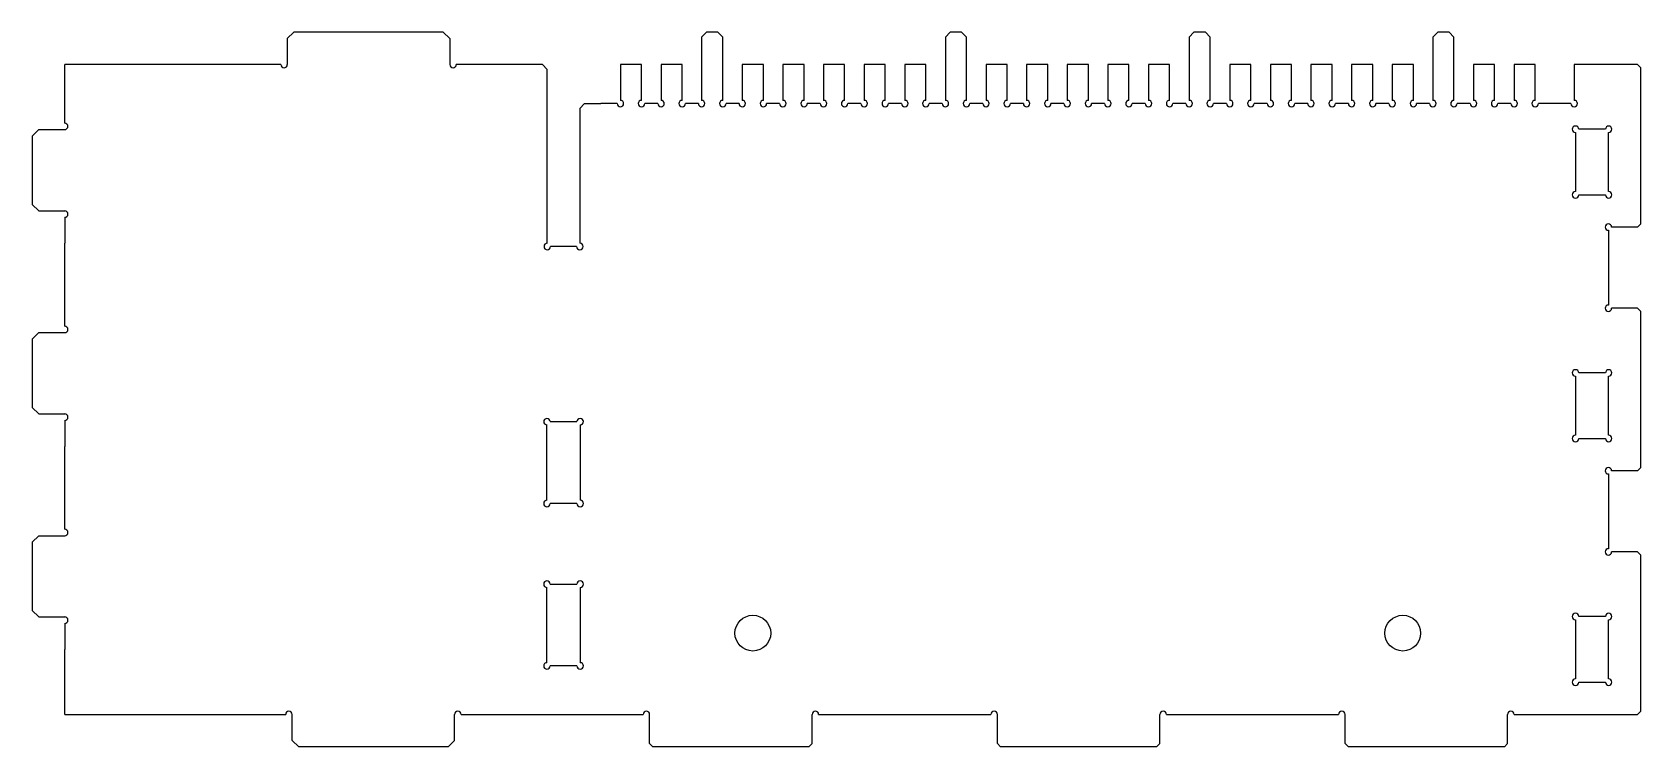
# Model space of a CAD drawing. Extents: x 117 to 612, y 262 to 482.
import ezdxf

# ---------------------------------------------------------------- set-up
doc = ezdxf.new("R2010")
doc.units = 0
doc.linetypes.add('SLD-CONTINUA', pattern=[0])
doc.layers.get('0').update_dxf_attribs({"linetype": 'CONTINUOUS'})

msp = doc.modelspace()

# ---------------------------------------------------------------- linework, layer by layer
at = {"color": 7, "linetype": 'SLD-CONTINUA'}
for p, q in [((197.68, 482.06), (195.68, 480.06)), ((243.68, 482.06), (197.68, 482.06)), ((245.68, 480.06), (243.68, 482.06)), ((324.68, 482.06), (323.18, 480.56)), ((323.18, 480.56), (323.18, 461.06)), ((328.18, 482.06), (324.68, 482.06)), ((329.68, 480.56), (328.18, 482.06)), ((329.68, 461.06), (329.68, 480.56)), ((399.68, 482.06), (398.18, 480.56)), ((398.18, 480.56), (398.18, 461.06)), ((403.18, 482.06), (399.68, 482.06)), ((404.68, 480.56), (403.18, 482.06)), ((404.68, 461.06), (404.68, 480.56)), ((474.68, 482.06), (473.18, 480.56)), ((473.18, 480.56), (473.18, 461.06)), ((478.18, 482.06), (474.68, 482.06)), ((479.68, 480.56), (478.18, 482.06)), ((479.68, 461.06), (479.68, 480.56)), ((549.68, 482.06), (548.18, 480.56)), ((548.18, 480.56), (548.18, 461.06)), ((553.18, 482.06), (549.68, 482.06)), ((554.68, 480.56), (553.18, 482.06)), ((554.68, 461.06), (554.68, 480.56)), ((195.68, 480.06), (195.68, 472.06)), ((245.68, 480.06), (245.68, 472.06)), ((127.18, 454.06), (127.18, 472.06)), ((193.68, 472.06), (127.18, 472.06)), ((274.18, 472.06), (247.68, 472.06)), ((275.68, 470.56), (274.18, 472.06)), ((275.68, 417.06), (275.68, 470.56)), ((298.18, 472.06), (298.18, 461.06)), ((304.68, 472.06), (298.18, 472.06)), ((304.68, 461.06), (304.68, 472.06)), ((310.68, 472.06), (310.68, 461.06)), ((317.18, 472.06), (310.68, 472.06)), ((317.18, 461.06), (317.18, 472.06)), ((335.68, 472.06), (335.68, 461.06)), ((342.18, 472.06), (335.68, 472.06)), ((342.18, 461.06), (342.18, 472.06)), ((348.18, 472.06), (348.18, 461.06)), ((354.68, 472.06), (348.18, 472.06)), ((354.68, 461.06), (354.68, 472.06)), ((360.68, 472.06), (360.68, 461.06)), ((367.18, 472.06), (360.68, 472.06)), ((367.18, 461.06), (367.18, 472.06)), ((373.18, 472.06), (373.18, 461.06)), ((379.68, 472.06), (373.18, 472.06)), ((379.68, 461.06), (379.68, 472.06)), ((385.68, 472.06), (385.68, 461.06)), ((392.18, 472.06), (385.68, 472.06)), ((392.18, 461.06), (392.18, 472.06)), ((410.68, 472.06), (410.68, 461.06)), ((417.18, 472.06), (410.68, 472.06)), ((417.18, 461.06), (417.18, 472.06)), ((423.18, 472.06), (423.18, 461.06)), ((429.68, 472.06), (423.18, 472.06)), ((429.68, 461.06), (429.68, 472.06)), ((435.68, 472.06), (435.68, 461.06)), ((442.18, 472.06), (435.68, 472.06)), ((442.18, 461.06), (442.18, 472.06)), ((448.18, 472.06), (448.18, 461.06)), ((454.68, 472.06), (448.18, 472.06)), ((454.68, 461.06), (454.68, 472.06)), ((460.68, 472.06), (460.68, 461.06)), ((467.18, 472.06), (460.68, 472.06)), ((467.18, 461.06), (467.18, 472.06)), ((485.68, 472.06), (485.68, 461.06)), ((492.18, 472.06), (485.68, 472.06)), ((492.18, 461.06), (492.18, 472.06)), ((498.18, 472.06), (498.18, 461.06)), ((504.68, 472.06), (498.18, 472.06)), ((504.68, 461.06), (504.68, 472.06)), ((510.68, 472.06), (510.68, 461.06)), ((517.18, 472.06), (510.68, 472.06)), ((517.18, 461.06), (517.18, 472.06)), ((523.18, 472.06), (523.18, 461.06)), ((529.68, 472.06), (523.18, 472.06)), ((529.68, 461.06), (529.68, 472.06)), ((535.68, 472.06), (535.68, 461.06)), ((542.18, 472.06), (535.68, 472.06)), ((542.18, 461.06), (542.18, 472.06)), ((560.68, 472.06), (560.68, 461.06)), ((567.18, 472.06), (560.68, 472.06)), ((567.18, 461.06), (567.18, 472.06)), ((573.18, 472.06), (573.18, 461.06)), ((579.68, 472.06), (573.18, 472.06)), ((579.68, 461.06), (579.68, 472.06)), ((591.68, 472.06), (591.68, 461.06)), ((611.18, 472.06), (591.68, 472.06)), ((612.18, 471.06), (611.18, 472.06)), ((612.18, 423.06), (612.18, 471.06)), ((287.18, 460.06), (285.68, 458.56)), ((285.68, 458.56), (285.68, 417.06)), ((287.18, 460.06), (292.18, 460.06)), ((297.18, 460.06), (292.18, 460.06)), ((309.68, 460.06), (305.68, 460.06)), ((322.18, 460.06), (318.18, 460.06)), ((334.68, 460.06), (330.68, 460.06)), ((347.18, 460.06), (343.18, 460.06)), ((359.68, 460.06), (355.68, 460.06)), ((372.18, 460.06), (368.18, 460.06)), ((384.68, 460.06), (380.68, 460.06)), ((397.18, 460.06), (393.18, 460.06)), ((409.68, 460.06), (405.68, 460.06)), ((422.18, 460.06), (418.18, 460.06)), ((434.68, 460.06), (430.68, 460.06)), ((447.18, 460.06), (443.18, 460.06)), ((459.68, 460.06), (455.68, 460.06)), ((472.18, 460.06), (468.18, 460.06)), ((484.68, 460.06), (480.68, 460.06)), ((497.18, 460.06), (493.18, 460.06)), ((509.68, 460.06), (505.68, 460.06)), ((522.18, 460.06), (518.18, 460.06)), ((534.68, 460.06), (530.68, 460.06)), ((547.18, 460.06), (543.18, 460.06)), ((559.68, 460.06), (555.68, 460.06)), ((572.18, 460.06), (568.18, 460.06)), ((585.68, 460.06), (580.68, 460.06)), ((590.68, 460.06), (585.68, 460.06)), ((119.18, 452.06), (117.18, 450.06)), ((119.18, 452.06), (127.18, 452.06)), ((592.08, 451.16), (592.08, 432.96)), ((601.28, 452.16), (593.08, 452.16)), ((602.28, 432.96), (602.28, 451.16)), ((117.18, 450.06), (117.18, 429.06)), ((593.08, 431.96), (601.28, 431.96)), ((117.18, 429.06), (119.18, 427.06)), ((119.18, 427.06), (127.18, 427.06)), ((127.18, 425.06), (127.18, 417.06)), ((602.18, 421.06), (602.18, 398.06)), ((611.18, 422.06), (603.18, 422.06)), ((611.18, 422.06), (612.18, 423.06)), ((127.18, 391.56), (127.18, 417.06)), ((284.68, 416.06), (276.68, 416.06)), ((611.18, 397.06), (603.18, 397.06)), ((612.18, 396.06), (611.18, 397.06)), ((612.18, 348.06), (612.18, 396.06)), ((119.18, 389.56), (117.18, 387.56)), ((117.18, 387.56), (117.18, 366.56)), ((119.18, 389.56), (127.18, 389.56)), ((601.28, 377.16), (593.08, 377.16)), ((592.08, 376.16), (592.08, 357.96)), ((602.28, 357.96), (602.28, 376.16)), ((117.18, 366.56), (119.18, 364.56)), ((119.18, 364.56), (127.18, 364.56)), ((127.18, 362.56), (127.18, 354.56)), ((276.58, 362.16), (284.78, 362.16)), ((275.58, 337.96), (275.58, 361.16)), ((285.78, 361.16), (285.78, 337.96)), ((593.08, 356.96), (601.28, 356.96)), ((127.18, 329.06), (127.18, 354.56)), ((611.18, 347.06), (603.18, 347.06)), ((611.18, 347.06), (612.18, 348.06)), ((602.18, 346.06), (602.18, 323.06)), ((284.78, 336.96), (276.58, 336.96)), ((119.18, 327.06), (117.18, 325.06)), ((119.18, 327.06), (127.18, 327.06)), ((117.18, 325.06), (117.18, 304.06)), ((611.18, 322.06), (603.18, 322.06)), ((612.18, 321.06), (611.18, 322.06)), ((612.18, 273.06), (612.18, 321.06)), ((276.58, 312.16), (284.78, 312.16)), ((275.58, 287.96), (275.58, 311.16)), ((285.78, 311.16), (285.78, 287.96)), ((117.18, 304.06), (119.18, 302.06)), ((119.18, 302.06), (127.18, 302.06)), ((601.28, 302.16), (593.08, 302.16)), ((127.18, 300.06), (127.18, 292.06)), ((592.08, 301.16), (592.08, 282.96)), ((602.28, 282.96), (602.28, 301.16)), ((127.18, 272.06), (127.18, 292.06)), ((284.78, 286.96), (276.58, 286.96)), ((593.08, 281.96), (601.28, 281.96)), ((611.18, 272.06), (612.18, 273.06)), ((127.18, 272.06), (195.18, 272.06)), ((197.18, 264.06), (197.18, 272.06)), ((247.18, 264.06), (247.18, 272.06)), ((249.18, 272.06), (305.18, 272.06)), ((307.18, 263.06), (307.18, 272.06)), ((357.18, 263.06), (357.18, 272.06)), ((359.18, 272.06), (412.18, 272.06)), ((414.18, 263.06), (414.18, 272.06)), ((464.18, 263.06), (464.18, 272.06)), ((466.18, 272.06), (519.18, 272.06)), ((521.18, 263.06), (521.18, 272.06)), ((571.18, 263.06), (571.18, 272.06)), ((573.18, 272.06), (611.18, 272.06)), ((197.18, 264.06), (199.18, 262.06)), ((245.18, 262.06), (247.18, 264.06)), ((307.18, 263.06), (308.18, 262.06)), ((356.18, 262.06), (357.18, 263.06)), ((414.18, 263.06), (415.18, 262.06)), ((463.18, 262.06), (464.18, 263.06)), ((521.18, 263.06), (522.18, 262.06)), ((570.18, 262.06), (571.18, 263.06)), ((245.18, 262.06), (199.18, 262.06)), ((356.18, 262.06), (308.18, 262.06)), ((463.18, 262.06), (415.18, 262.06)), ((570.18, 262.06), (522.18, 262.06))]:
    msp.add_line(p, q, dxfattribs=at)
for centre in [(338.93, 297.06), (538.93, 297.06)]:
    msp.add_circle(centre, 5.5, dxfattribs=at)
for centre, start, end in [((194.68, 472.06), 180, 0), ((246.68, 472.06), 180, 0), ((298.18, 460.06), 180, 90), ((304.68, 460.06), 90, 0), ((310.68, 460.06), 180, 90), ((317.18, 460.06), 90, 0), ((323.18, 460.06), 180, 90), ((329.68, 460.06), 90, 0), ((335.68, 460.06), 180, 90), ((342.18, 460.06), 90, 0), ((348.18, 460.06), 180, 90), ((354.68, 460.06), 90, 0), ((360.68, 460.06), 180, 90), ((367.18, 460.06), 90, 0), ((373.18, 460.06), 180, 90), ((379.68, 460.06), 90, 0), ((385.68, 460.06), 180, 90), ((392.18, 460.06), 90, 0), ((398.18, 460.06), 180, 90), ((404.68, 460.06), 90, 0), ((410.68, 460.06), 180, 90), ((417.18, 460.06), 90, 0), ((423.18, 460.06), 180, 90), ((429.68, 460.06), 90, 0), ((435.68, 460.06), 180, 90), ((442.18, 460.06), 90, 0), ((448.18, 460.06), 180, 90), ((454.68, 460.06), 90, 0), ((460.68, 460.06), 180, 90), ((467.18, 460.06), 90, 0), ((473.18, 460.06), 180, 90), ((479.68, 460.06), 90, 0), ((485.68, 460.06), 180, 90), ((492.18, 460.06), 90, 0), ((498.18, 460.06), 180, 90), ((504.68, 460.06), 90, 0), ((510.68, 460.06), 180, 90), ((517.18, 460.06), 90, 0), ((523.18, 460.06), 180, 90), ((529.68, 460.06), 90, 0), ((535.68, 460.06), 180, 90), ((542.18, 460.06), 90, 0), ((548.18, 460.06), 180, 90), ((554.68, 460.06), 90, 0), ((560.68, 460.06), 180, 90), ((567.18, 460.06), 90, 0), ((573.18, 460.06), 180, 90), ((579.68, 460.06), 90, 0), ((591.68, 460.06), 180, 90), ((127.18, 453.06), 270, 90), ((592.08, 452.16), 0, 270), ((602.28, 452.16), 270, 180), ((592.08, 431.96), 90, 0), ((602.28, 431.96), 180, 90), ((127.18, 426.06), 270, 90), ((602.18, 422.06), 0, 270), ((275.68, 416.06), 90, 0), ((285.68, 416.06), 180, 90), ((602.18, 397.06), 90, 0), ((127.18, 390.56), 270, 90), ((592.08, 377.16), 0, 270), ((602.28, 377.16), 270, 180), ((127.18, 363.56), 270, 90), ((275.58, 362.16), 0, 270), ((285.78, 362.16), 270, 180), ((592.08, 356.96), 90, 0), ((602.28, 356.96), 180, 90), ((602.18, 347.06), 0, 270), ((275.58, 336.96), 90, 0), ((285.78, 336.96), 180, 90), ((127.18, 328.06), 270, 90), ((602.18, 322.06), 90, 0), ((275.58, 312.16), 0, 270), ((285.78, 312.16), 270, 180), ((127.18, 301.06), 270, 90), ((592.08, 302.16), 0, 270), ((602.28, 302.16), 270, 180), ((275.58, 286.96), 90, 0), ((285.78, 286.96), 180, 90), ((592.08, 281.96), 90, 0), ((602.28, 281.96), 180, 90), ((196.18, 272.06), 0, 180), ((248.18, 272.06), 0, 180), ((306.18, 272.06), 0, 180), ((358.18, 272.06), 0, 180), ((413.18, 272.06), 0, 180), ((465.18, 272.06), 0, 180), ((520.18, 272.06), 0, 180), ((572.18, 272.06), 0, 180)]:
    msp.add_arc(centre, 1, start, end, dxfattribs=at)

doc.saveas('drawing.dxf')
